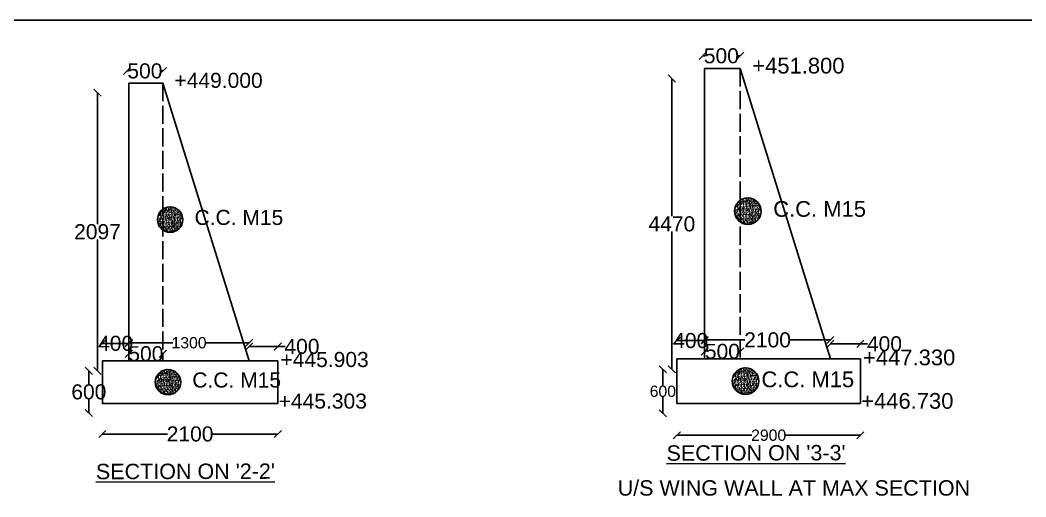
# Model space of a CAD drawing. Header units: millimetres. Extents: x 5124 to 3672811, y 2311 to 45963158.
# Drawn here: x 3646140 to 3659510, y 45956821 to 45963158 of the extents above; entities that cross this region are included whole.
import ezdxf

# ---------------------------------------------------------------- set-up
doc = ezdxf.new("R2010")
doc.units = ezdxf.units.MM
doc.header["$MEASUREMENT"] = 0
doc.linetypes.add('ACAD_ISO02W100', pattern=[15, 12, -3])
for name, color, linetype in [('DIMENSION', 7, 'Continuous'), ('DRAWING', 7, 'Continuous'), ('TEXT', 7, 'Continuous')]:
    doc.layers.add(name, color=color, linetype=linetype)
doc.styles.get("Standard").update_dxf_attribs({"font": 'arial.ttf', "height": 200})
doc.dimstyles.get("Standard").update_dxf_attribs({"dimtxt": 200, "dimasz": 110, "dimexe": 0.18, "dimexo": 0.0625, "dimgap": 0.09, "dimtad": 0, "dimtih": 1, "dimtoh": 1, "dimdec": 0, "dimzin": 0, "dimdsep": 46, "dimtxsty": 'Standard', "dimblk": 'OBLIQUE', "dimcen": 0.09, "dimse1": 1, "dimse2": 1, "dimadec": 0, "dimazin": 0, "dimtfac": 1, "dimtdec": 0, "dimtofl": 0, "dimtmove": 0, "dimatfit": 3, "dimfxl": 1, "dimtolj": 1, "dimtzin": 0, "dimarcsym": 0})

# ---------------------------------------------------------------- blocks, each defined once
blk = doc.blocks.new('_Oblique')
at = {"color": 0, "linetype": 'ByBlock', "lineweight": -2}
blk.add_line((-0.5, -0.5), (0.5, 0.5), dxfattribs=at)
blk = doc.blocks.new('*D70')
at = {"layer": 'Defpoints', "color": 0, "transparency": 16777216}
for p in [(3647586, 45958869), (3647586, 45958501), (3649186, 45958501)]:
    blk.add_point(p, dxfattribs=at)
at = {"layer": 'DIMENSION', "color": 0, "lineweight": -2, "transparency": 16777216}
for p, q in [((3647586, 45958869), (3648169, 45958869)), ((3649186, 45958869), (3648603, 45958869))]:
    blk.add_line(p, q, dxfattribs=at)
at = {"layer": 'DIMENSION', "color": 0, "lineweight": -2, "transparency": 16777216, "xscale": 95, "yscale": 95, "zscale": 95, "rotation": 180}
blk.add_blockref('_Oblique', (3647586, 45958869), dxfattribs=at)
at = {"layer": 'DIMENSION', "color": 0, "lineweight": -2, "transparency": 16777216, "xscale": 95, "yscale": 95, "zscale": 95}
blk.add_blockref('_Oblique', (3649186, 45958869), dxfattribs=at)
at = {"layer": 'DIMENSION', "color": 0, "transparency": 16777216, "insert": (3648386, 45958869), "char_height": 150, "attachment_point": 5}
blk.add_mtext('\\A1;1300', dxfattribs=at)
blk = doc.blocks.new('*D71')
at = {"layer": 'Defpoints', "color": 0, "transparency": 16777216}
for p in [(3647586, 45958723), (3647586, 45958501), (3648038, 45958501)]:
    blk.add_point(p, dxfattribs=at)
at = {"layer": 'DRAWING', "color": 0, "lineweight": -2, "transparency": 16777216}
for p, q in [((3647586, 45958723), (3647591, 45958723)), ((3648038, 45958723), (3648033, 45958723))]:
    blk.add_line(p, q, dxfattribs=at)
at = {"layer": 'DRAWING', "color": 0, "lineweight": -2, "transparency": 16777216, "xscale": 95, "yscale": 95, "zscale": 95, "rotation": 180}
blk.add_blockref('_Oblique', (3647586, 45958723), dxfattribs=at)
at = {"layer": 'DRAWING', "color": 0, "lineweight": -2, "transparency": 16777216, "xscale": 95, "yscale": 95, "zscale": 95}
blk.add_blockref('_Oblique', (3648038, 45958723), dxfattribs=at)
at = {"layer": 'DRAWING', "color": 0, "transparency": 16777216, "insert": (3647812, 45958723), "char_height": 200, "attachment_point": 5}
blk.add_mtext('\\A1;500', dxfattribs=at)
blk = doc.blocks.new('*D72')
at = {"layer": 'Defpoints', "color": 0, "transparency": 16777216}
for p in [(3647234, 45958861), (3647234, 45958501), (3647586, 45958501)]:
    blk.add_point(p, dxfattribs=at)
at = {"layer": 'DRAWING', "color": 0, "lineweight": -2, "transparency": 16777216}
blk.add_line((3647586, 45958861), (3647234, 45958861), dxfattribs=at)
at = {"layer": 'DRAWING', "color": 0, "lineweight": -2, "transparency": 16777216, "xscale": 95, "yscale": 95, "zscale": 95, "rotation": 180}
blk.add_blockref('_Oblique', (3647234, 45958861), dxfattribs=at)
at = {"layer": 'DRAWING', "color": 0, "lineweight": -2, "transparency": 16777216, "xscale": 95, "yscale": 95, "zscale": 95}
blk.add_blockref('_Oblique', (3647586, 45958861), dxfattribs=at)
at = {"layer": 'DRAWING', "color": 0, "transparency": 16777216, "insert": (3647410, 45958861), "char_height": 200, "attachment_point": 5}
blk.add_mtext('\\A1;400', dxfattribs=at)
blk = doc.blocks.new('*D73')
at = {"layer": 'Defpoints', "color": 0, "transparency": 16777216}
for p in [(3647234, 45958497), (3647054, 45957936), (3647234, 45957936)]:
    blk.add_point(p, dxfattribs=at)
at = {"layer": 'DRAWING', "color": 0, "lineweight": -2, "transparency": 16777216}
for p, q in [((3647054, 45958497), (3647054, 45958319)), ((3647054, 45957936), (3647054, 45958114))]:
    blk.add_line(p, q, dxfattribs=at)
at = {"layer": 'DRAWING', "color": 0, "lineweight": -2, "transparency": 16777216, "xscale": 95, "yscale": 95, "zscale": 95}
for p, rotation in [((3647054, 45958497), 90), ((3647054, 45957936), 270)]:
    blk.add_blockref('_Oblique', p, dxfattribs=dict(at, rotation=rotation))
at = {"layer": 'DRAWING', "color": 0, "transparency": 16777216, "insert": (3647054, 45958216), "char_height": 200, "attachment_point": 5}
blk.add_mtext('\\A1;600', dxfattribs=at)
blk = doc.blocks.new('*D74')
at = {"layer": 'Defpoints', "color": 0, "transparency": 16777216}
for p in [(3647234, 45957936), (3649567, 45957936), (3647234, 45957657)]:
    blk.add_point(p, dxfattribs=at)
at = {"layer": 'DRAWING', "color": 0, "lineweight": -2, "transparency": 16777216}
for p, q in [((3647234, 45957657), (3648100, 45957657)), ((3649567, 45957657), (3648700, 45957657))]:
    blk.add_line(p, q, dxfattribs=at)
at = {"layer": 'DRAWING', "color": 0, "lineweight": -2, "transparency": 16777216, "xscale": 95, "yscale": 95, "zscale": 95, "rotation": 180}
blk.add_blockref('_Oblique', (3647234, 45957657), dxfattribs=at)
at = {"layer": 'DRAWING', "color": 0, "lineweight": -2, "transparency": 16777216, "xscale": 95, "yscale": 95, "zscale": 95}
blk.add_blockref('_Oblique', (3649567, 45957657), dxfattribs=at)
at = {"layer": 'DRAWING', "color": 0, "transparency": 16777216, "insert": (3648400, 45957657), "char_height": 200, "attachment_point": 5}
blk.add_mtext('\\A1;2100', dxfattribs=at)
blk = doc.blocks.new('*D75')
at = {"layer": 'Defpoints', "color": 0, "transparency": 16777216}
for p in [(3647169, 45962193), (3647586, 45962193), (3647234, 45958497)]:
    blk.add_point(p, dxfattribs=at)
at = {"layer": 'DRAWING', "color": 0, "lineweight": -2, "transparency": 16777216}
for p, q in [((3647169, 45962193), (3647169, 45960447)), ((3647169, 45958497), (3647169, 45960243))]:
    blk.add_line(p, q, dxfattribs=at)
at = {"layer": 'DRAWING', "color": 0, "lineweight": -2, "transparency": 16777216, "xscale": 95, "yscale": 95, "zscale": 95}
for p, rotation in [((3647169, 45962193), 90), ((3647169, 45958497), 270)]:
    blk.add_blockref('_Oblique', p, dxfattribs=dict(at, rotation=rotation))
at = {"layer": 'DRAWING', "color": 0, "transparency": 16777216, "insert": (3647169, 45960345), "char_height": 200, "attachment_point": 5}
blk.add_mtext('\\A1;2097', dxfattribs=at)
blk = doc.blocks.new('*D76')
at = {"layer": 'Defpoints', "color": 0, "transparency": 16777216}
for p in [(3647561, 45962482), (3647561, 45962193), (3648038, 45962193)]:
    blk.add_point(p, dxfattribs=at)
at = {"layer": 'DRAWING', "color": 0, "lineweight": -2, "transparency": 16777216}
for p, q in [((3647561, 45962482), (3647579, 45962482)), ((3648038, 45962482), (3648020, 45962482))]:
    blk.add_line(p, q, dxfattribs=at)
at = {"layer": 'DRAWING', "color": 0, "lineweight": -2, "transparency": 16777216, "xscale": 95, "yscale": 95, "zscale": 95, "rotation": 180}
blk.add_blockref('_Oblique', (3647561, 45962482), dxfattribs=at)
at = {"layer": 'DRAWING', "color": 0, "lineweight": -2, "transparency": 16777216, "xscale": 95, "yscale": 95, "zscale": 95}
blk.add_blockref('_Oblique', (3648038, 45962482), dxfattribs=at)
at = {"layer": 'DRAWING', "color": 0, "transparency": 16777216, "insert": (3647799, 45962482), "char_height": 200, "attachment_point": 5}
blk.add_mtext('\\A1;500', dxfattribs=at)
blk = doc.blocks.new('*D77')
at = {"layer": 'Defpoints', "color": 0, "transparency": 16777216}
for p in [(3649567, 45958820), (3649186, 45958627), (3649567, 45958627)]:
    blk.add_point(p, dxfattribs=at)
at = {"layer": 'DRAWING', "color": 0, "lineweight": -2, "transparency": 16777216}
for p, q in [((3649186, 45958820), (3649567, 45958820)), ((3649567, 45958820), (3649662, 45958820))]:
    blk.add_line(p, q, dxfattribs=at)
at = {"layer": 'DRAWING', "color": 0, "lineweight": -2, "transparency": 16777216, "xscale": 95, "yscale": 95, "zscale": 95, "rotation": 180}
blk.add_blockref('_Oblique', (3649186, 45958820), dxfattribs=at)
at = {"layer": 'DRAWING', "color": 0, "lineweight": -2, "transparency": 16777216, "xscale": 95, "yscale": 95, "zscale": 95}
blk.add_blockref('_Oblique', (3649567, 45958820), dxfattribs=at)
at = {"layer": 'DRAWING', "color": 0, "transparency": 16777216, "insert": (3649887, 45958820), "char_height": 200, "attachment_point": 5}
blk.add_mtext('\\A1;400', dxfattribs=at)
blk = doc.blocks.new('*D78')
at = {"layer": 'Defpoints', "color": 0, "transparency": 16777216}
for p in [(3655240, 45958907), (3655240, 45958521), (3656911, 45958521)]:
    blk.add_point(p, dxfattribs=at)
at = {"layer": 'DRAWING', "color": 0, "lineweight": -2, "transparency": 16777216}
for p, q in [((3655240, 45958907), (3655776, 45958907)), ((3656911, 45958907), (3656376, 45958907))]:
    blk.add_line(p, q, dxfattribs=at)
at = {"layer": 'DRAWING', "color": 0, "lineweight": -2, "transparency": 16777216, "xscale": 95, "yscale": 95, "zscale": 95, "rotation": 180}
blk.add_blockref('_Oblique', (3655240, 45958907), dxfattribs=at)
at = {"layer": 'DRAWING', "color": 0, "lineweight": -2, "transparency": 16777216, "xscale": 95, "yscale": 95, "zscale": 95}
blk.add_blockref('_Oblique', (3656911, 45958907), dxfattribs=at)
at = {"layer": 'DRAWING', "color": 0, "transparency": 16777216, "insert": (3656076, 45958907), "char_height": 200, "attachment_point": 5}
blk.add_mtext('\\A1;2100', dxfattribs=at)
blk = doc.blocks.new('*D79')
at = {"layer": 'Defpoints', "color": 0, "transparency": 16777216}
for p in [(3655240, 45958754), (3655240, 45958521), (3655712, 45958521)]:
    blk.add_point(p, dxfattribs=at)
at = {"layer": 'DRAWING', "color": 0, "lineweight": -2, "transparency": 16777216}
for p, q in [((3655240, 45958754), (3655255, 45958754)), ((3655712, 45958754), (3655696, 45958754))]:
    blk.add_line(p, q, dxfattribs=at)
at = {"layer": 'DRAWING', "color": 0, "lineweight": -2, "transparency": 16777216, "xscale": 95, "yscale": 95, "zscale": 95, "rotation": 180}
blk.add_blockref('_Oblique', (3655240, 45958754), dxfattribs=at)
at = {"layer": 'DRAWING', "color": 0, "lineweight": -2, "transparency": 16777216, "xscale": 95, "yscale": 95, "zscale": 95}
blk.add_blockref('_Oblique', (3655712, 45958754), dxfattribs=at)
at = {"layer": 'DRAWING', "color": 0, "transparency": 16777216, "insert": (3655476, 45958754), "char_height": 200, "attachment_point": 5}
blk.add_mtext('\\A1;500', dxfattribs=at)
blk = doc.blocks.new('*D80')
at = {"layer": 'Defpoints', "color": 0, "transparency": 16777216}
for p in [(3654871, 45958898), (3654871, 45958521), (3655240, 45958521)]:
    blk.add_point(p, dxfattribs=at)
at = {"layer": 'DRAWING', "color": 0, "lineweight": -2, "transparency": 16777216}
blk.add_line((3655240, 45958898), (3654871, 45958898), dxfattribs=at)
at = {"layer": 'DRAWING', "color": 0, "lineweight": -2, "transparency": 16777216, "xscale": 95, "yscale": 95, "zscale": 95, "rotation": 180}
blk.add_blockref('_Oblique', (3654871, 45958898), dxfattribs=at)
at = {"layer": 'DRAWING', "color": 0, "lineweight": -2, "transparency": 16777216, "xscale": 95, "yscale": 95, "zscale": 95}
blk.add_blockref('_Oblique', (3655240, 45958898), dxfattribs=at)
at = {"layer": 'DRAWING', "color": 0, "transparency": 16777216, "insert": (3655055, 45958898), "char_height": 200, "attachment_point": 5}
blk.add_mtext('\\A1;400', dxfattribs=at)
blk = doc.blocks.new('*D81')
at = {"layer": 'Defpoints', "color": 0, "transparency": 16777216}
for p in [(3654871, 45958517), (3654684, 45957931), (3654871, 45957931)]:
    blk.add_point(p, dxfattribs=at)
at = {"layer": 'DIMENSION', "color": 0, "lineweight": -2, "transparency": 16777216}
for p, q in [((3654684, 45958517), (3654684, 45958301)), ((3654684, 45957931), (3654684, 45958148))]:
    blk.add_line(p, q, dxfattribs=at)
at = {"layer": 'DIMENSION', "color": 0, "lineweight": -2, "transparency": 16777216, "xscale": 95, "yscale": 95, "zscale": 95}
for p, rotation in [((3654684, 45958517), 90), ((3654684, 45957931), 270)]:
    blk.add_blockref('_Oblique', p, dxfattribs=dict(at, rotation=rotation))
at = {"layer": 'DIMENSION', "color": 0, "transparency": 16777216, "insert": (3654684, 45958224), "char_height": 150, "attachment_point": 5}
blk.add_mtext('\\A1;600', dxfattribs=at)
blk = doc.blocks.new('*D82')
at = {"layer": 'Defpoints', "color": 0, "transparency": 16777216}
for p in [(3654871, 45957931), (3657310, 45957931), (3654871, 45957640)]:
    blk.add_point(p, dxfattribs=at)
at = {"layer": 'DIMENSION', "color": 0, "lineweight": -2, "transparency": 16777216}
for p, q in [((3654871, 45957640), (3655865, 45957640)), ((3657310, 45957640), (3656316, 45957640))]:
    blk.add_line(p, q, dxfattribs=at)
at = {"layer": 'DIMENSION', "color": 0, "lineweight": -2, "transparency": 16777216, "xscale": 95, "yscale": 95, "zscale": 95, "rotation": 180}
blk.add_blockref('_Oblique', (3654871, 45957640), dxfattribs=at)
at = {"layer": 'DIMENSION', "color": 0, "lineweight": -2, "transparency": 16777216, "xscale": 95, "yscale": 95, "zscale": 95}
blk.add_blockref('_Oblique', (3657310, 45957640), dxfattribs=at)
at = {"layer": 'DIMENSION', "color": 0, "transparency": 16777216, "insert": (3656091, 45957640), "char_height": 150, "attachment_point": 5}
blk.add_mtext('\\A1;2900', dxfattribs=at)
blk = doc.blocks.new('*D83')
at = {"layer": 'Defpoints', "color": 0, "transparency": 16777216}
for p in [(3654804, 45962381), (3655240, 45962381), (3654871, 45958517)]:
    blk.add_point(p, dxfattribs=at)
at = {"layer": 'DRAWING', "color": 0, "lineweight": -2, "transparency": 16777216}
for p, q in [((3654804, 45962381), (3654804, 45960551)), ((3654804, 45958517), (3654804, 45960347))]:
    blk.add_line(p, q, dxfattribs=at)
at = {"layer": 'DRAWING', "color": 0, "lineweight": -2, "transparency": 16777216, "xscale": 95, "yscale": 95, "zscale": 95}
for p, rotation in [((3654804, 45962381), 90), ((3654804, 45958517), 270)]:
    blk.add_blockref('_Oblique', p, dxfattribs=dict(at, rotation=rotation))
at = {"layer": 'DRAWING', "color": 0, "transparency": 16777216, "insert": (3654804, 45960449), "char_height": 200, "attachment_point": 5}
blk.add_mtext('\\A1;4470', dxfattribs=at)
blk = doc.blocks.new('*D84')
at = {"layer": 'Defpoints', "color": 0, "transparency": 16777216}
for p in [(3655213, 45962683), (3655213, 45962381), (3655712, 45962381)]:
    blk.add_point(p, dxfattribs=at)
at = {"layer": 'DRAWING', "color": 0, "lineweight": -2, "transparency": 16777216}
for p, q in [((3655213, 45962683), (3655242, 45962683)), ((3655712, 45962683), (3655683, 45962683))]:
    blk.add_line(p, q, dxfattribs=at)
at = {"layer": 'DRAWING', "color": 0, "lineweight": -2, "transparency": 16777216, "xscale": 95, "yscale": 95, "zscale": 95, "rotation": 180}
blk.add_blockref('_Oblique', (3655213, 45962683), dxfattribs=at)
at = {"layer": 'DRAWING', "color": 0, "lineweight": -2, "transparency": 16777216, "xscale": 95, "yscale": 95, "zscale": 95}
blk.add_blockref('_Oblique', (3655712, 45962683), dxfattribs=at)
at = {"layer": 'DRAWING', "color": 0, "transparency": 16777216, "insert": (3655462, 45962683), "char_height": 200, "attachment_point": 5}
blk.add_mtext('\\A1;500', dxfattribs=at)
blk = doc.blocks.new('*D85')
at = {"layer": 'Defpoints', "color": 0, "transparency": 16777216}
for p in [(3657310, 45958855), (3656911, 45958654), (3657310, 45958654)]:
    blk.add_point(p, dxfattribs=at)
at = {"layer": 'DRAWING', "color": 0, "lineweight": -2, "transparency": 16777216}
for p, q in [((3656911, 45958855), (3657310, 45958855)), ((3657310, 45958855), (3657405, 45958855))]:
    blk.add_line(p, q, dxfattribs=at)
at = {"layer": 'DRAWING', "color": 0, "lineweight": -2, "transparency": 16777216, "xscale": 95, "yscale": 95, "zscale": 95, "rotation": 180}
blk.add_blockref('_Oblique', (3656911, 45958855), dxfattribs=at)
at = {"layer": 'DRAWING', "color": 0, "lineweight": -2, "transparency": 16777216, "xscale": 95, "yscale": 95, "zscale": 95}
blk.add_blockref('_Oblique', (3657310, 45958855), dxfattribs=at)
at = {"layer": 'DRAWING', "color": 0, "transparency": 16777216, "insert": (3657630, 45958855), "char_height": 200, "attachment_point": 5}
blk.add_mtext('\\A1;400', dxfattribs=at)

msp = doc.modelspace()

# ---------------------------------------------------------------- hatches: boundary and pattern name
at = {"layer": 'DRAWING'}
h = msp.add_hatch(dxfattribs=at)
h.set_pattern_fill('AR-CONC,_O', color=256, scale=7.584427)
h.set_pattern_definition([(130, (6260885.65, 11102053.577), (-54.40007145, -4.75938956), [5.68831988, -62.57151872]), (185, (6260885.65, 11102053.577), (10.52349293, 57.04945961), [4.55065591, -50.05721498]), (79.5486, (6260881.116, 11102053.18), (-43.87661892, 52.29003541), [4.83432787, -53.17760823]), (133.8158, (6260885.65, 11102068.746), (-80.94411304, -12.553668), [8.53247983, -93.85727808]), (83.3644, (6260878.9, 11102067.7), (-70.88880604, 73.88125406), [7.25149203, -79.7663996]), (188.8158, (6260885.65, 11102068.746), (-70.88874836, 73.88130942), [6.82598386, -75.08582247]), (159, (6260878.065, 11102064.954), (-45.27197671, -30.536333885), [5.68831988, -62.57151872]), (214, (6260878.065, 11102064.954), (-18.45407254, 54.99847227), [4.55065591, -50.05721498]), (108.5486, (6260874.29, 11102062.41), (-63.7260678, 24.4620885), [4.83432787, -53.17760823]), (142.5, (6260885.65, 11102053.577), (-0.92225529, 25.248089706), [0, -49.450460857, 0, -50.81565763, 0, -50.24682564]), (172.5, (6260885.65, 11102053.577), (-19.952315742, 29.913866442), [0, -28.972509275, 0, -48.31279688, 0, -19.150676942]), (212.5, (6260902.562, 11102053.577), (-40.487370375, -1.710657672), [0, -18.96106628, 0, -59.158526792, 0, -78.498814397]), (222.5, (6260910.147, 11102053.577), (-44.23132644, 7.59238882), [0, -24.649386163, 0, -39.28732933, 0, -55.74553486])])
h.paths.add_polyline_path([(3655636.9, 45960618.4, 1), (3655990.4, 45960618.4, 1.0000008)])
h = msp.add_hatch(dxfattribs=at)
h.set_pattern_fill('AR-CONC,_O', color=256, scale=7.2561)
h.set_pattern_definition([(130, (6140435.005, 12610952.81), (-52.04511804, -4.553357835), [5.4420752, -59.86282722]), (185, (6140435.005, 12610952.81), (10.06793589, 54.57981544), [4.35366016, -47.890261775]), (79.5486, (6140430.67, 12610952.43), (-41.9772208, 50.026424465), [4.6250521, -50.87557467]), (133.8158, (6140435.005, 12610967.324), (-77.4400806, -12.01022564), [8.1631128, -89.79424083]), (83.3644, (6140428.55, 12610966.32), (-67.82006309, 70.68296945), [6.93757836, -76.31334982]), (188.8158, (6140435.005, 12610967.324), (-67.82000791, 70.68302242), [6.53049024, -71.83539266]), (159, (6140427.75, 12610963.696), (-43.312174214, -29.21443041), [5.4420752, -59.86282722]), (214, (6140427.75, 12610963.696), (-17.65520445, 52.61761437), [4.35366016, -47.890261775]), (108.5486, (6140424.14, 12610961.26), (-60.96739641, 23.40313624), [4.6250521, -50.87557467]), (142.5, (6140435.005, 12610952.812), (-0.882331294, 24.155111823), [0, -47.309773753, 0, -48.615871801, 0, -48.07166428]), (172.5, (6140435.005, 12610952.812), (-19.088589414, 28.618909286), [0, -27.718303027, 0, -46.221358713, 0, -18.32165318]), (212.5, (6140451.186, 12610952.812), (-38.734691226, -1.636604109), [0, -18.140250672, 0, -56.597582097, 0, -75.100637783]), (222.5, (6140458.443, 12610952.812), (-42.3165732, 7.263717892), [0, -23.582325874, 0, -37.586599393, 0, -53.332336976])])
h.paths.add_polyline_path([(3647966.3, 45960506.8, 1), (3648304.5, 45960506.8, 1)])
h = msp.add_hatch(dxfattribs=at)
h.set_pattern_fill('AR-CONC,_O', color=256, scale=7.2561)
h.set_pattern_definition([(130, (6140405.866, 12608792.42), (-52.04511804, -4.553357835), [5.4420752, -59.86282722]), (185, (6140405.866, 12608792.42), (10.06793589, 54.57981544), [4.35366016, -47.890261775]), (79.5486, (6140401.53, 12608792.04), (-41.9772208, 50.026424465), [4.6250521, -50.87557467]), (133.8158, (6140405.866, 12608806.93), (-77.4400806, -12.01022564), [8.1631128, -89.79424083]), (83.3644, (6140399.41, 12608805.93), (-67.82006309, 70.68296945), [6.93757836, -76.31334982]), (188.8158, (6140405.87, 12608806.93), (-67.82000791, 70.68302242), [6.53049024, -71.83539266]), (159, (6140398.61, 12608803.304), (-43.312174214, -29.21443041), [5.4420752, -59.86282722]), (214, (6140398.61, 12608803.304), (-17.65520445, 52.61761437), [4.35366016, -47.890261775]), (108.5486, (6140395, 12608800.87), (-60.96739641, 23.40313624), [4.6250521, -50.87557467]), (142.5, (6140405.866, 12608792.42), (-0.882331294, 24.155111823), [0, -47.309773753, 0, -48.615871801, 0, -48.07166428]), (172.5, (6140405.866, 12608792.42), (-19.088589414, 28.618909286), [0, -27.718303027, 0, -46.221358713, 0, -18.32165318]), (212.5, (6140422.047, 12608792.42), (-38.734691226, -1.636604109), [0, -18.140250672, 0, -56.597582097, 0, -75.100637783]), (222.5, (6140429.303, 12608792.42), (-42.3165732, 7.263717892), [0, -23.582325874, 0, -37.586599393, 0, -53.332336976])])
h.paths.add_polyline_path([(3647937.1, 45958346.4, 1), (3648275.3, 45958346.4, 1)])
h = msp.add_hatch(dxfattribs=at)
h.set_pattern_fill('AR-CONC,_O', color=256, scale=7.584427)
h.set_pattern_definition([(130, (6260855.19, 11099795.43), (-54.40007145, -4.75938956), [5.68831988, -62.57151872]), (185, (6260855.19, 11099795.43), (10.52349293, 57.04945961), [4.55065591, -50.05721498]), (79.5486, (6260850.66, 11099795.034), (-43.87661892, 52.29003541), [4.83432787, -53.17760823]), (133.8158, (6260855.19, 11099810.6), (-80.94411304, -12.553668), [8.53247983, -93.85727808]), (83.3644, (6260848.45, 11099809.55), (-70.88880604, 73.88125406), [7.25149203, -79.7663996]), (188.8158, (6260855.19, 11099810.6), (-70.88874836, 73.88130942), [6.82598386, -75.08582247]), (159, (6260847.607, 11099806.807), (-45.27197671, -30.536333885), [5.68831988, -62.57151872]), (214, (6260847.607, 11099806.81), (-18.45407254, 54.99847227), [4.55065591, -50.05721498]), (108.5486, (6260843.834, 11099804.26), (-63.7260678, 24.4620885), [4.83432787, -53.17760823]), (142.5, (6260855.191, 11099795.43), (-0.92225529, 25.248089706), [0, -49.450460857, 0, -50.81565763, 0, -50.24682564]), (172.5, (6260855.191, 11099795.43), (-19.952315742, 29.913866442), [0, -28.972509275, 0, -48.31279688, 0, -19.150676942]), (212.5, (6260872.105, 11099795.43), (-40.487370375, -1.710657672), [0, -18.96106628, 0, -59.158526792, 0, -78.498814397]), (222.5, (6260879.69, 11099795.43), (-44.23132644, 7.59238882), [0, -24.649386163, 0, -39.28732933, 0, -55.74553486])])
h.paths.add_polyline_path([(3655606.5, 45958360.2, 1.0000008), (3655960, 45958360.2, 1)])

# ---------------------------------------------------------------- linework, layer by layer
for points in [[(3672811.5, 45963157.8), (3635442.3, 45963157.8), (3635442.3, 45935538.7), (3672811.5, 45935538.7)], [(3655240, 45958654), (3656911.4, 45958654), (3655711.6, 45962513.4), (3655240, 45962513.4)], [(3647586.5, 45958627.5), (3649185.6, 45958627.5), (3648037.7, 45962319.8), (3647586.5, 45962319.8)], [(3649566.9, 45958627.5), (3647233.5, 45958627.5), (3647233.5, 45958063), (3649566.9, 45958063)], [(3657310, 45958654), (3654871, 45958654), (3654871, 45958064), (3657310, 45958064)]]:
    msp.add_lwpolyline(points, close=True, dxfattribs=at)
at = {"layer": 'DRAWING', "linetype": 'ACAD_ISO02W100', "ltscale": 20}
for points in [[(3655711.6, 45962513.4), (3655711.6, 45958654)], [(3648037.7, 45962319.8), (3648037.7, 45958627.5)]]:
    msp.add_lwpolyline(points, dxfattribs=at)
at = {"layer": 'DRAWING'}
for centre, radius in [((3655813.7, 45960618.4), 176.7), ((3648135.4, 45960506.8), 169.1), ((3648106.2, 45958346.4), 169.1), ((3655783.2, 45958360.2), 176.7)]:
    msp.add_circle(centre, radius, dxfattribs=at)

# ---------------------------------------------------------------- texts
for height, p in [(200, (3648351.7, 45958275)), (209.05, (3655913.3, 45958279.1))]:
    msp.add_text(' C.C. M15  ', height=height, dxfattribs=at).set_placement(p)
at = {"layer": 'DRAWING', "insert": (3653837, 45957042.7), "char_height": 204.622, "width": 5076.597, "attachment_point": 1}
msp.add_mtext('\\pi167.62; U/S WING WALL AT MAX SECTION', dxfattribs=at)
at = {"layer": 'TEXT'}
for s, height, p in [('+451.800', 209.05, (3655872.9, 45962448.3)), ('+449.000', 200, (3648192, 45962257.5)), (' C.C. M15  ', 209.05, (3656070.3, 45960543.8)), (' C.C. M15  ', 200, (3648380.9, 45960435.4)), ('+445.903', 200, (3649601.3, 45958547.4)), ('+447.330', 209.05, (3657345.9, 45958570.3)), ('+445.303', 200, (3649577.3, 45957994.8)), ('+446.730', 209.05, (3657320.9, 45957992.7))]:
    msp.add_text(s, height=height, dxfattribs=at).set_placement(p)
for s, p in [("%%USECTION ON '3-3'", (3654733.7, 45957301.7)), ("%%USECTION ON '2-2'", (3647148.2, 45957055.7))]:
    msp.add_text(s, height=204.622, rotation=0.1412, dxfattribs=at).set_placement(p)

# ---------------------------------------------------------------- dimensions: what is measured, and where the dimension line sits
at = {"layer": 'DIMENSION'}
dim = msp.add_linear_dim(base=(3647586.5, 45958869.4), p1=(3649185.6, 45958500.6), p2=(3647586.5, 45958500.6), angle=180, text='1300', dimstyle='Standard', override={"dimasz": 95, "dimfxl": 2000, "dimarcsym": 1}, dxfattribs=at)
dim.commit()
dim.dimension.update_dxf_attribs({"geometry": '*D70', "text_midpoint": (3648386, 45958869.4), "dimtype": 160})
for base, p1, angle, text, picture, middle in [((3654683.8, 45957931.4), (3654871, 45958517.2), 90, '600', '*D81', (3654683.8, 45958224.3)), ((3654871, 45957639.9), (3657310, 45957931.4), 180, '2900', '*D82', (3656090.5, 45957639.9))]:
    dim = msp.add_linear_dim(base=base, p1=p1, p2=(3654871, 45957931.4), angle=angle, text=text, dimstyle='Standard', override={"dimasz": 95, "dimfxl": 2000, "dimarcsym": 1}, dxfattribs=at)
    dim.commit()
    dim.dimension.update_dxf_attribs({"geometry": picture, "text_midpoint": middle})
at = {"layer": 'DRAWING'}
for base, p1, p2, text, picture, middle in [((3655213, 45962683.2), (3655711.6, 45962380.8), (3655213, 45962380.8), '500', '*D84', (3655462.3, 45962683.2)), ((3647560.6, 45962482.2), (3648037.7, 45962192.9), (3647560.6, 45962192.9), '500', '*D76', (3647799.2, 45962482.2)), ((3647233.5, 45958861.3), (3647586.5, 45958500.6), (3647233.5, 45958500.6), '400', '*D72', (3647410, 45958861.3)), ((3654871, 45958898.4), (3655240, 45958521.4), (3654871, 45958521.4), '400', '*D80', (3655055.5, 45958898.4)), ((3655240, 45958906.9), (3656911.4, 45958521.4), (3655240, 45958521.4), '2100', '*D78', (3656075.7, 45958906.9))]:
    dim = msp.add_linear_dim(base=base, p1=p1, p2=p2, angle=180, text=text, dimstyle='Standard', override={"dimasz": 95, "dimfxl": 2000, "dimarcsym": 1}, dxfattribs=at)
    dim.commit()
    dim.dimension.update_dxf_attribs({"geometry": picture, "text_midpoint": middle, "dimtype": 160})
for base, p1, p2, angle, text, picture, middle in [((3654803.9, 45962380.8), (3654871, 45958517.2), (3655240, 45962380.8), 90, '4470', '*D83', (3654803.9, 45960449)), ((3647169.3, 45962192.9), (3647233.5, 45958496.5), (3647586.5, 45962192.9), 90, '2097', '*D75', (3647169.3, 45960344.7)), ((3647586.5, 45958723), (3648037.7, 45958500.6), (3647586.5, 45958500.6), 180, '500', '*D71', (3647812.1, 45958723)), ((3655240, 45958753.9), (3655711.6, 45958521.4), (3655240, 45958521.4), 180, '500', '*D79', (3655475.8, 45958753.9)), ((3647054.4, 45957936.1), (3647233.5, 45958496.5), (3647233.5, 45957936.1), 90, '600', '*D73', (3647054.4, 45958216.3)), ((3647233.5, 45957657.3), (3649566.9, 45957936.1), (3647233.5, 45957936.1), 180, '2100', '*D74', (3648400.2, 45957657.3))]:
    dim = msp.add_linear_dim(base=base, p1=p1, p2=p2, angle=angle, text=text, dimstyle='Standard', override={"dimasz": 95, "dimfxl": 2000, "dimarcsym": 1}, dxfattribs=at)
    dim.commit()
    dim.dimension.update_dxf_attribs({"geometry": picture, "text_midpoint": middle})
for base, p1, p2, picture, middle in [((3657310, 45958854.8), (3656911.4, 45958654), (3657310, 45958654), '*D85', (3657629.7, 45958854.8)), ((3649566.9, 45958819.5), (3649185.6, 45958627.5), (3649566.9, 45958627.5), '*D77', (3649886.6, 45958819.5))]:
    dim = msp.add_linear_dim(base=base, p1=p1, p2=p2, text='400', dimstyle='Standard', override={"dimasz": 95, "dimfxl": 2000, "dimarcsym": 1}, dxfattribs=at)
    dim.commit()
    dim.dimension.update_dxf_attribs({"geometry": picture, "text_midpoint": middle})

doc.saveas('drawing.dxf')
